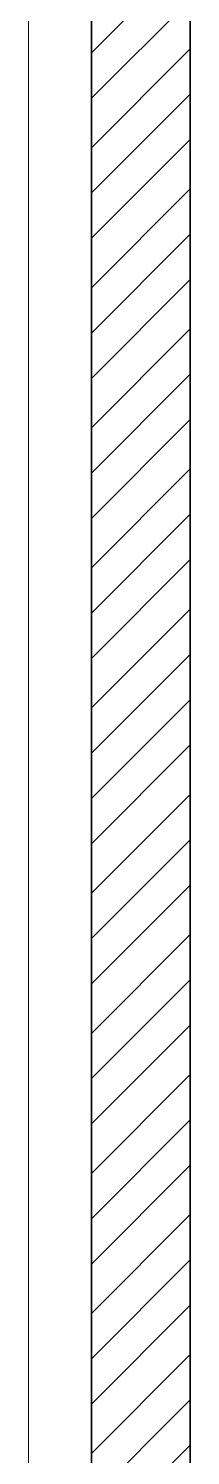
# Model space of a CAD drawing. Header units: inches. Extents: x -22 to 145, y -20 to 61.
# Drawn here: x 22.347 to 22.439, y 6.913 to 7.723 of the extents above; entities that cross this region are included whole.
import ezdxf

# ---------------------------------------------------------------- set-up
doc = ezdxf.new("R2010")
doc.units = ezdxf.units.IN
doc.header["$MEASUREMENT"] = 0
doc.layers.add('M-DET-MEDIUM', color=3, linetype='Continuous')
doc.layers.add('M-DET-THIN', color=9, linetype='Continuous')

# ---------------------------------------------------------------- blocks, each defined once
blk = doc.blocks.new('block 1097')
at = {"lineweight": 0}
blk.add_lwpolyline([(4.07902, 4.69053), (4.07902, 7.51994)], dxfattribs=at)
blk = doc.blocks.new('block 1104')
at = {"lineweight": 0}
blk.add_lwpolyline([(4.02288, 4.67197), (4.02288, 7.53482)], dxfattribs=at)
blk = doc.blocks.new('block 1105')
at = {"lineweight": 0}
blk.add_lwpolyline([(3.98695, 7.53482), (3.98695, 4.67197)], dxfattribs=at)
blk = doc.blocks.new('block 1209')
at = {"lineweight": 0}
for points in [[(4.02252, 7.51895), (4.02252, 4.69095)], [(4.07866, 4.69095), (4.07866, 4.69095), (4.07866, 7.51895)], [(4.02252, 6.75171), (4.07866, 6.80785)], [(4.02252, 6.72598), (4.07866, 6.78212)], [(4.02252, 6.69791), (4.07866, 6.75405)], [(4.02252, 6.67218), (4.07866, 6.72832)], [(4.02252, 6.64645), (4.07866, 6.70259)], [(4.02252, 6.61839), (4.07866, 6.67452)], [(4.02252, 6.59266), (4.07866, 6.64879)], [(4.02252, 6.56693), (4.07866, 6.62306)], [(4.02252, 6.53886), (4.07866, 6.595)], [(4.02252, 6.51312), (4.07866, 6.56926)], [(4.02252, 6.48739), (4.07866, 6.54353)], [(4.02252, 6.45932), (4.07866, 6.51546)], [(4.02252, 6.43359), (4.07866, 6.48973)], [(4.02252, 6.40786), (4.07866, 6.464)], [(4.02252, 6.37979), (4.07866, 6.43593)], [(4.02252, 6.35406), (4.07866, 6.4102)], [(4.02252, 6.32833), (4.07866, 6.38447)], [(4.02252, 6.3026), (4.07866, 6.35874)], [(4.02252, 6.27453), (4.07866, 6.33067)], [(4.02252, 6.2488), (4.07866, 6.30494)], [(4.02252, 6.22307), (4.07866, 6.27921)], [(4.02252, 6.195), (4.07866, 6.25114)], [(4.02252, 6.16927), (4.07866, 6.22541)], [(4.02252, 6.14354), (4.07866, 6.19968)], [(4.02252, 6.11547), (4.07866, 6.17161)], [(4.02252, 6.08974), (4.07866, 6.14588)], [(4.02252, 6.06401), (4.07866, 6.12015)], [(4.02252, 6.03594), (4.07866, 6.09208)], [(4.02252, 6.01021), (4.07866, 6.06635)], [(4.02252, 5.98448), (4.07866, 6.04062)], [(4.02252, 5.95641), (4.07866, 6.01255)], [(4.02252, 5.93067), (4.07866, 5.98682)], [(4.02252, 5.90495), (4.07866, 5.96108)]]:
    blk.add_lwpolyline(points, dxfattribs=at)

msp = doc.modelspace()

# ---------------------------------------------------------------- block references
at = {"layer": 'M-DET-MEDIUM', "color": 3}
for name in ['block 1105', 'block 1104', 'block 1097']:
    msp.add_blockref(name, (18.36023, 0.95754), dxfattribs=at)
at = {"layer": 'M-DET-THIN', "color": 9}
msp.add_blockref('block 1209', (18.36023, 0.95754), dxfattribs=at)

doc.saveas('drawing.dxf')
